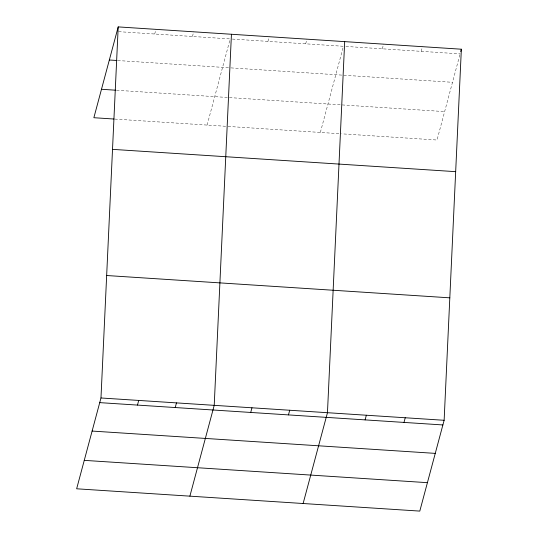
<?xml version="1.0" encoding="UTF-8"?>
<svg xmlns="http://www.w3.org/2000/svg" width="538" height="538" viewBox="0 0 538 538"><rect width="100%" height="100%" fill="white"/><g stroke="black" fill="none" stroke-linecap="round" stroke-linejoin="round"><path stroke-width="0.4" stroke-dasharray="2.69 2.02" d="M154.702 34.015L155.946 29.355M192.449 36.47L193.693 31.809M207.11 125.078L229.982 39.711M267.944 41.379L269.188 36.718M305.692 43.827L306.936 39.173M320.352 132.442L343.432 46.281L231.871 39.032M382.323 48.81L383.574 44.156M421.214 51.339L422.465 46.678M459.896 54.661L437.024 140.021L341.865 133.841M118.629 31.668L230.197 38.924M345.921 46.443L460.104 53.867M117.721 60.538L230.123 67.842M230.963 67.896L452.492 82.301M116.585 90.263L444.637 111.595M114.836 119.08L227.238 126.383M228.078 126.437L341.038 133.787"/><path stroke-width="0.81" d="M100.976 397.979L118.205 26.9L461.355 49.207L444.132 420.286L419.795 511.1L76.645 488.793L100.976 397.979L444.132 420.286M231.441 34.264L214.218 405.336L189.887 496.15M344.683 41.628L327.46 412.7L303.123 503.514M118.205 26.9L93.868 117.714L114.002 119.026M137.479 405.087L138.723 400.427M175.22 407.542L176.471 402.881M250.715 412.451L251.966 407.791M288.462 414.906L289.713 410.245M460.73 51.54L461.355 49.207M365.1 419.889L366.351 415.228M403.991 422.417L405.242 417.757M109.335 59.994L116.887 60.485M101.487 89.281L115.744 90.209M112.516 149.356L455.673 171.662M106.665 275.523L449.815 297.83M99.732 402.632L442.882 424.946M92.112 431.066L435.262 453.379M84.264 460.36L427.414 482.667"/></g></svg>
